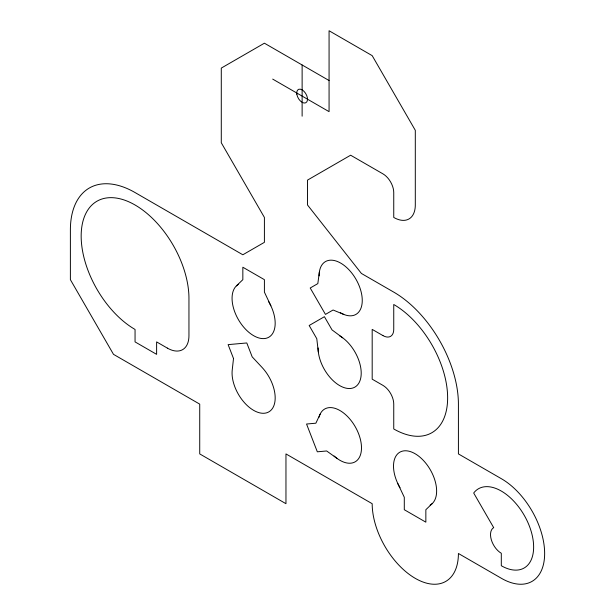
<?xml version="1.0" encoding="UTF-8"?>
<svg xmlns="http://www.w3.org/2000/svg" width="615" height="615" viewBox="0 0 615 615"><rect width="100%" height="100%" fill="white"/><g stroke="black" fill="none" stroke-linecap="round" stroke-linejoin="round"><path stroke-width="0.92" d="M319.354 272.161L317.832 283.6L310.214 288.005L325.458 314.403L333.076 310.006L343.747 314.403M320.115 414.195L315.879 423.197L306.547 424.027L317.325 451.81L326.657 450.972L337.358 458.644M236.375 285.898L242.84 279.671L242.84 267.225L264.404 279.671L264.404 292.117L270.869 305.809M432.314 503.493L425.849 509.72L425.849 522.166L404.293 509.72L404.293 497.274L397.828 483.582M329.071 80.534L264.404 43.196L221.285 68.088L221.285 142.765L264.404 217.441L264.404 242.333L242.84 254.779L135.054 192.549A91.458 52.805 60 0 0 70.387 229.887L70.387 279.671L113.498 354.348L199.729 404.132L199.729 453.916L285.96 503.7L285.96 453.916L372.183 503.7A60.97 35.201 60 0 0 415.302 578.377A60.97 35.201 60 0 0 458.413 553.485L501.533 578.377A60.97 35.201 60 0 0 544.644 553.485A60.97 35.201 60 0 0 501.533 478.808L458.413 453.916L458.413 404.132A91.458 52.805 60 0 0 393.746 292.117L361.405 273.452L307.515 204.995L307.515 180.103L350.627 155.211L382.968 173.876A15.244 8.802 60 0 1 393.746 192.549L393.746 217.441A30.489 17.604 60 0 0 415.302 204.995L415.302 130.319L372.183 55.642L329.071 30.75L329.071 111.653L272.691 79.097M342.701 337.82L332.031 329.894L324.413 316.694L309.168 325.496L316.786 338.696L318.316 351.895M302.126 64.975L302.126 116.189M400.034 487.764A30.489 17.604 60 0 1 399.758 452.24A30.489 17.604 60 0 1 430.385 469.921A30.489 17.604 60 0 1 430.108 505.123M319.139 275.897A30.489 17.604 60 0 1 340.602 263.051A30.489 17.604 60 0 1 362.258 300.558A30.489 17.604 60 0 1 340.403 312.72M319.039 417.231A30.489 17.604 60 0 1 345.422 414.51A30.489 17.604 60 0 1 360.736 453.97A30.489 17.604 60 0 1 334.076 455.984M339.365 335.644A30.489 17.604 60 0 1 361.213 373.036A30.489 17.604 60 0 1 339.557 385.536A30.489 17.604 60 0 1 318.101 347.921M268.655 301.627A30.489 17.604 60 0 1 268.932 337.151A30.489 17.604 60 0 1 238.312 319.469A30.489 17.604 60 0 1 238.589 284.268M233.508 358.514L232.216 370.13A30.489 17.604 60 0 0 249.037 407.138A30.489 17.604 60 0 0 274.159 404.893A30.489 17.604 60 0 0 262.09 367.463L252.181 356.854L246.792 342.962L228.119 344.631L233.508 358.514M382.968 335.606L372.183 329.386L372.183 379.171L382.968 385.39A15.244 8.802 60 0 1 393.746 404.063L393.746 428.955A76.214 44.003 60 0 0 447.635 397.836A76.214 44.003 60 0 0 393.746 304.494L393.746 329.386A15.244 8.802 60 0 1 382.968 335.606M167.395 348.128L156.617 341.902L156.617 354.348L135.054 341.902L135.054 329.456A76.214 44.003 60 0 1 81.165 236.114A76.214 44.003 60 0 1 135.054 204.995A76.214 44.003 60 0 1 188.951 298.344L188.951 335.682A30.489 17.604 60 0 1 167.395 348.128M493.676 527.632L473.688 493.015A45.733 26.399 60 0 1 529.492 526.386A45.733 26.399 60 0 1 501.302 565.723L501.302 553.277A15.244 8.802 60 0 1 491.339 539.847A15.244 8.802 60 0 1 493.676 527.632M296.83 94.218A7.618 4.397 60 0 0 305.655 102.836A7.618 4.397 60 0 0 303.887 91.228A7.618 4.397 60 0 0 296.83 94.218"/></g></svg>
